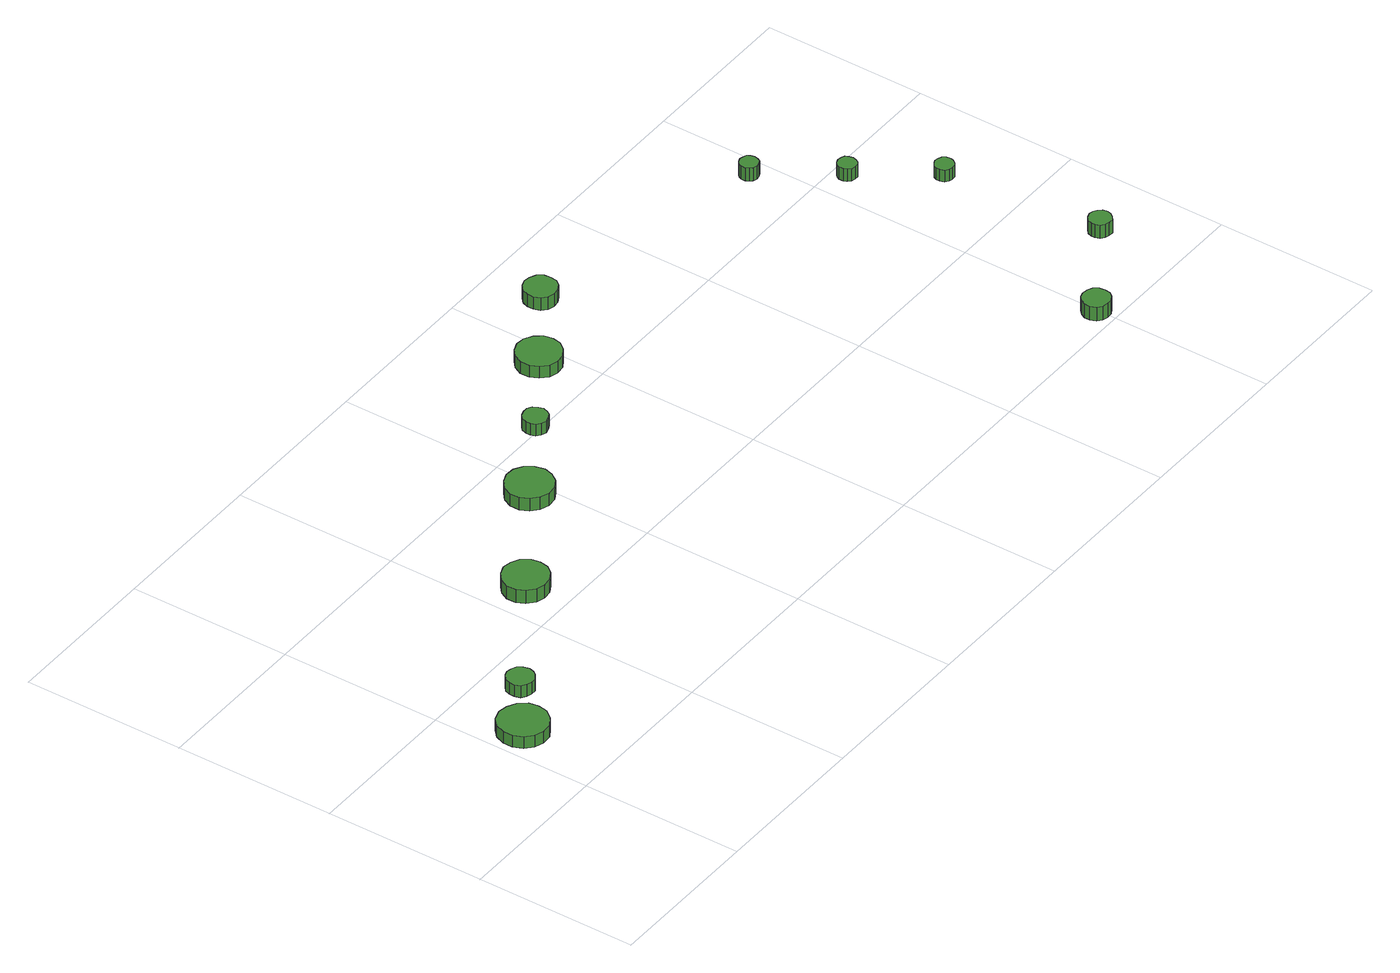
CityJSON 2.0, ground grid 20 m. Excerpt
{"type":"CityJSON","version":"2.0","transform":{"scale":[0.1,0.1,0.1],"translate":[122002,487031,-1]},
"CityObjects":{
"tree1":{"type":"SolitaryVegetationObject","attributes":{"function":"something"},"geometry":[{"type":"MultiSurface","lod":"1","boundaries":[[[0,1,2,3,4,5,6,7,8,9,10,11,12,13,14]],[[15,16,17,18,19,20,21,22,23,24,25,26,27,28,29]],[[0,29,28,1]],[[1,28,27,2]],[[2,27,26,3]],[[3,26,25,4]],[[4,25,24,5]],[[5,24,23,6]],[[6,23,22,7]],[[7,22,21,8]],[[8,21,20,9]],[[9,20,19,10]],[[10,19,18,11]],[[11,18,17,12]],[[12,17,16,13]],[[13,16,15,14]],[[14,15,29,0]]]}]},
"tree2":{"type":"SolitaryVegetationObject","attributes":{"function":"something"},"geometry":[{"type":"MultiSurface","lod":"1","boundaries":[[[30,31,32,33,34,35,36,37,38,39,40,41,42,43,44]],[[45,46,47,48,49,50,51,52,53,54,55,56,57,58,59]],[[30,59,58,31]],[[31,58,57,32]],[[32,57,56,33]],[[33,56,55,34]],[[34,55,54,35]],[[35,54,53,36]],[[36,53,52,37]],[[37,52,51,38]],[[38,51,50,39]],[[39,50,49,40]],[[40,49,48,41]],[[41,48,47,42]],[[42,47,46,43]],[[43,46,45,44]],[[44,45,59,30]]]}]},
"tree3":{"type":"SolitaryVegetationObject","attributes":{"function":"something"},"geometry":[{"type":"MultiSurface","lod":"1","boundaries":[[[60,61,62,63,64,65,66,67,68,69,70,71,72,73,74]],[[75,76,77,78,79,80,81,82,83,84,85,86,87,88,89]],[[60,89,88,61]],[[61,88,87,62]],[[62,87,86,63]],[[63,86,85,64]],[[64,85,84,65]],[[65,84,83,66]],[[66,83,82,67]],[[67,82,81,68]],[[68,81,80,69]],[[69,80,79,70]],[[70,79,78,71]],[[71,78,77,72]],[[72,77,76,73]],[[73,76,75,74]],[[74,75,89,60]]]}]},
"tree4":{"type":"SolitaryVegetationObject","attributes":{"function":"something"},"geometry":[{"type":"MultiSurface","lod":"1","boundaries":[[[90,91,92,93,94,95,96,97,98,99,100,101,102,103,104]],[[105,106,107,108,109,110,111,112,113,114,115,116,117,118,119]],[[90,119,118,91]],[[91,118,117,92]],[[92,117,116,93]],[[93,116,115,94]],[[94,115,114,95]],[[95,114,113,96]],[[96,113,112,97]],[[97,112,111,98]],[[98,111,110,99]],[[99,110,109,100]],[[100,109,108,101]],[[101,108,107,102]],[[102,107,106,103]],[[103,106,105,104]],[[104,105,119,90]]]}]},
"tree5":{"type":"SolitaryVegetationObject","attributes":{"function":"something"},"geometry":[{"type":"MultiSurface","lod":"1","boundaries":[[[120,121,122,123,124,125,126,127,128,129,130,131,132,133,134]],[[135,136,137,138,139,140,141,142,143,144,145,146,147,148,149]],[[120,149,148,121]],[[121,148,147,122]],[[122,147,146,123]],[[123,146,145,124]],[[124,145,144,125]],[[125,144,143,126]],[[126,143,142,127]],[[127,142,141,128]],[[128,141,140,129]],[[129,140,139,130]],[[130,139,138,131]],[[131,138,137,132]],[[132,137,136,133]],[[133,136,135,134]],[[134,135,149,120]]]}]},
"tree6":{"type":"SolitaryVegetationObject","attributes":{"function":"something"},"geometry":[{"type":"MultiSurface","lod":"1","boundaries":[[[150,151,152,153,154,155,156,157,158,159,160,161,162,163,164]],[[165,166,167,168,169,170,171,172,173,174,175,176,177,178,179]],[[150,179,178,151]],[[151,178,177,152]],[[152,177,176,153]],[[153,176,175,154]],[[154,175,174,155]],[[155,174,173,156]],[[156,173,172,157]],[[157,172,171,158]],[[158,171,170,159]],[[159,170,169,160]],[[160,169,168,161]],[[161,168,167,162]],[[162,167,166,163]],[[163,166,165,164]],[[164,165,179,150]]]}]},
"tree7":{"type":"SolitaryVegetationObject","attributes":{"function":"something"},"geometry":[{"type":"MultiSurface","lod":"1","boundaries":[[[180,181,182,183,184,185,186,187,188,189,190,191,192,193,194]],[[195,196,197,198,199,200,201,202,203,204,205,206,207,208,209]],[[180,209,208,181]],[[181,208,207,182]],[[182,207,206,183]],[[183,206,205,184]],[[184,205,204,185]],[[185,204,203,186]],[[186,203,202,187]],[[187,202,201,188]],[[188,201,200,189]],[[189,200,199,190]],[[190,199,198,191]],[[191,198,197,192]],[[192,197,196,193]],[[193,196,195,194]],[[194,195,209,180]]]}]},
"tree8":{"type":"SolitaryVegetationObject","attributes":{"function":"something"},"geometry":[{"type":"MultiSurface","lod":"1","boundaries":[[[210,211,212,213,214,215,216,217,218,219,220,221,222,223,224]],[[225,226,227,228,229,230,231,232,233,234,235,236,237,238,239]],[[210,239,238,211]],[[211,238,237,212]],[[212,237,236,213]],[[213,236,235,214]],[[214,235,234,215]],[[215,234,233,216]],[[216,233,232,217]],[[217,232,231,218]],[[218,231,230,219]],[[219,230,229,220]],[[220,229,228,221]],[[221,228,227,222]],[[222,227,226,223]],[[223,226,225,224]],[[224,225,239,210]]]}]},
"tree9":{"type":"SolitaryVegetationObject","attributes":{"function":"something"},"geometry":[{"type":"MultiSurface","lod":"1","boundaries":[[[240,241,242,243,244,245,246,247,248,249,250,251,252,253,254]],[[255,256,257,258,259,260,261,262,263,264,265,266,267,268,269]],[[240,269,268,241]],[[241,268,267,242]],[[242,267,266,243]],[[243,266,265,244]],[[244,265,264,245]],[[245,264,263,246]],[[246,263,262,247]],[[247,262,261,248]],[[248,261,260,249]],[[249,260,259,250]],[[250,259,258,251]],[[251,258,257,252]],[[252,257,256,253]],[[253,256,255,254]],[[254,255,269,240]]]}]},
"tree10":{"type":"SolitaryVegetationObject","attributes":{"function":"something"},"geometry":[{"type":"MultiSurface","lod":"1","boundaries":[[[270,271,272,273,274,275,276,277,278,279,280,281,282,283,284]],[[285,286,287,288,289,290,291,292,293,294,295,296,297,298,299]],[[270,299,298,271]],[[271,298,297,272]],[[272,297,296,273]],[[273,296,295,274]],[[274,295,294,275]],[[275,294,293,276]],[[276,293,292,277]],[[277,292,291,278]],[[278,291,290,279]],[[279,290,289,280]],[[280,289,288,281]],[[281,288,287,282]],[[282,287,286,283]],[[283,286,285,284]],[[284,285,299,270]]]}]},
"tree11":{"type":"SolitaryVegetationObject","attributes":{"function":"something"},"geometry":[{"type":"MultiSurface","lod":"1","boundaries":[[[300,301,302,303,304,305,306,307,308,309,310,311,312,313,314]],[[315,316,317,318,319,320,321,322,323,324,325,326,327,328,329]],[[300,329,328,301]],[[301,328,327,302]],[[302,327,326,303]],[[303,326,325,304]],[[304,325,324,305]],[[305,324,323,306]],[[306,323,322,307]],[[307,322,321,308]],[[308,321,320,309]],[[309,320,319,310]],[[310,319,318,311]],[[311,318,317,312]],[[312,317,316,313]],[[313,316,315,314]],[[314,315,329,300]]]}]},
"tree12":{"type":"SolitaryVegetationObject","attributes":{"function":"something"},"geometry":[{"type":"MultiSurface","lod":"1","boundaries":[[[330,331,332,333,334,335,336,337,338,339,340,341,342,343,344]],[[345,346,347,348,349,350,351,352,353,354,355,356,357,358,359]],[[330,359,358,331]],[[331,358,357,332]],[[332,357,356,333]],[[333,356,355,334]],[[334,355,354,335]],[[335,354,353,336]],[[336,353,352,337]],[[337,352,351,338]],[[338,351,350,339]],[[339,350,349,340]],[[340,349,348,341]],[[341,348,347,342]],[[342,347,346,343]],[[343,346,345,344]],[[344,345,359,330]]]}]}
},
"vertices":[
[69,111,24],[67,123,24],[59,133,24],[48,139,24],[36,141,24],[24,137,24],[15,129,24],[10,117,24],[10,105,24],[15,93,24],[24,85,24],[36,81,24],[48,82,24],[59,89,24],[67,99,24],[67,99,8],[59,89,8],[48,82,8],[36,81,8],[24,85,8],[15,93,8],[10,105,8],[10,117,8],[15,129,8],[24,137,8],[36,141,8],[48,139,8],[59,133,8],[67,123,8],[69,111,8],
[117,157,24],[115,164,24],[111,170,24],[105,173,24],[98,174,24],[92,172,24],[86,167,24],[84,161,24],[84,154,24],[86,147,24],[92,143,24],[98,141,24],[105,141,24],[111,145,24],[115,150,24],[115,150,8],[111,145,8],[105,141,8],[98,141,8],[92,143,8],[86,147,8],[84,154,8],[84,161,8],[86,167,8],[92,172,8],[98,174,8],[105,173,8],[111,170,8],[115,164,8],[117,157,8],
[274,253,26],[272,264,26],[265,274,26],[255,279,26],[244,281,26],[233,277,26],[224,269,26],[219,259,26],[219,247,26],[224,237,26],[233,229,26],[244,226,26],[255,227,26],[265,233,26],[272,242,26],[272,242,8],[265,233,8],[255,227,8],[244,226,8],[233,229,8],[224,237,8],[219,247,8],[219,259,8],[224,269,8],[233,277,8],[244,281,8],[255,279,8],[265,274,8],[272,264,8],[274,253,8],
[411,343,25],[408,355,25],[401,365,25],[391,371,25],[379,372,25],[368,368,25],[359,360,25],[354,349,25],[354,337,25],[359,327,25],[368,319,25],[379,315,25],[391,316,25],[401,322,25],[408,332,25],[408,332,8],[401,322,8],[391,316,8],[379,315,8],[368,319,8],[359,327,8],[354,337,8],[354,349,8],[359,360,8],[368,368,8],[379,372,8],[391,371,8],[401,365,8],[408,355,8],[411,343,8],
[498,406,24],[496,412,24],[493,418,24],[487,421,24],[481,421,24],[475,419,24],[470,415,24],[468,409,24],[468,403,24],[470,397,24],[475,393,24],[481,391,24],[487,392,24],[493,395,24],[496,400,24],[496,400,8],[493,395,8],[487,392,8],[481,391,8],[475,393,8],[470,397,8],[468,403,8],[468,409,8],[470,415,8],[475,419,8],[481,421,8],[487,421,8],[493,418,8],[496,412,8],[498,406,8],
[604,468,24],[602,479,24],[595,488,24],[585,494,24],[574,495,24],[563,491,24],[555,484,24],[550,474,24],[550,462,24],[555,452,24],[563,444,24],[574,441,24],[585,442,24],[595,448,24],[602,457,24],[602,457,8],[595,448,8],[585,442,8],[574,441,8],[563,444,8],[555,452,8],[550,462,8],[550,474,8],[555,484,8],[563,491,8],[574,495,8],[585,494,8],[595,488,8],[602,479,8],[604,468,8],
[689,531,25],[688,539,25],[683,546,25],[675,550,25],[667,551,25],[659,548,25],[653,542,25],[650,535,25],[650,527,25],[653,519,25],[659,513,25],[667,511,25],[675,512,25],[683,516,25],[688,523,25],[688,523,8],[683,516,8],[675,512,8],[667,511,8],[659,513,8],[653,519,8],[650,527,8],[650,535,8],[653,542,8],[659,548,8],[667,551,8],[675,550,8],[683,546,8],[688,539,8],[689,531,8],
[1012,22,30],[1011,29,30],[1007,35,30],[1001,38,30],[994,39,30],[987,37,30],[982,32,30],[979,26,30],[979,19,30],[982,12,30],[987,8,30],[994,6,30],[1001,6,30],[1007,10,30],[1011,15,30],[1011,15,11],[1007,10,11],[1001,6,11],[994,6,11],[987,8,11],[982,12,11],[979,19,11],[979,26,11],[982,32,11],[987,37,11],[994,39,11],[1001,38,11],[1007,35,11],[1011,29,11],[1012,22,11],
[987,470,27],[986,474,27],[984,478,27],[979,480,27],[975,481,27],[970,479,27],[967,476,27],[965,472,27],[965,467,27],[967,463,27],[970,460,27],[975,458,27],[979,459,27],[984,461,27],[986,465,27],[986,465,9],[984,461,9],[979,459,9],[975,458,9],[970,460,9],[967,463,9],[965,467,9],[965,472,9],[967,476,9],[970,479,9],[975,481,9],[979,480,9],[984,478,9],[986,474,9],[987,470,9],
[1126,99,30],[1125,105,30],[1121,109,30],[1117,112,30],[1111,113,30],[1106,111,30],[1101,107,30],[1099,102,30],[1099,97,30],[1101,91,30],[1106,88,30],[1111,86,30],[1117,86,30],[1121,89,30],[1125,94,30],[1125,94,12],[1121,89,12],[1117,86,12],[1111,86,12],[1106,88,12],[1101,91,12],[1099,97,12],[1099,102,12],[1101,107,12],[1106,111,12],[1111,113,12],[1117,112,12],[1121,109,12],[1125,105,12],[1126,99,12],
[1047,381,27],[1046,386,27],[1044,390,27],[1040,392,27],[1035,393,27],[1030,391,27],[1027,388,27],[1025,384,27],[1025,379,27],[1027,375,27],[1030,371,27],[1035,370,27],[1040,370,27],[1044,373,27],[1046,377,27],[1046,377,10],[1044,373,10],[1040,370,10],[1035,370,10],[1030,371,10],[1027,375,10],[1025,379,10],[1025,384,10],[1027,388,10],[1030,391,10],[1035,393,10],[1040,392,10],[1044,390,10],[1046,386,10],[1047,381,10],
[1107,294,27],[1106,299,27],[1103,303,27],[1099,305,27],[1094,306,27],[1090,304,27],[1086,301,27],[1084,297,27],[1084,292,27],[1086,287,27],[1090,284,27],[1094,283,27],[1099,283,27],[1103,286,27],[1106,290,27],[1106,290,11],[1103,286,11],[1099,283,11],[1094,283,11],[1090,284,11],[1086,287,11],[1084,292,11],[1084,297,11],[1086,301,11],[1090,304,11],[1094,306,11],[1099,305,11],[1103,303,11],[1106,299,11],[1107,294,11]
]}
